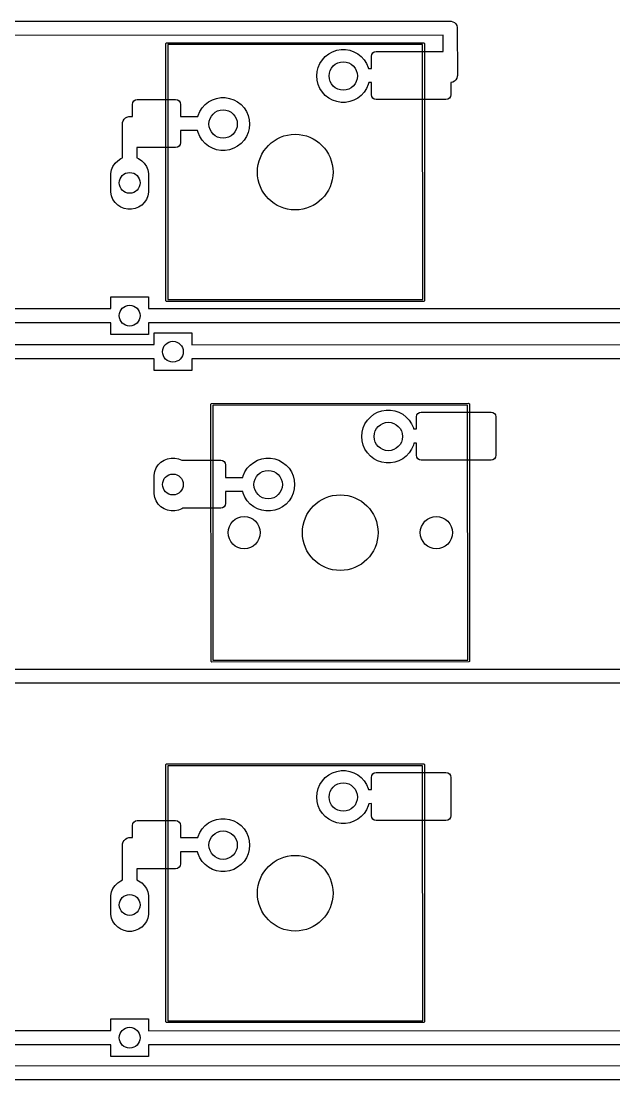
# Model space of a CAD drawing. Extents: x 12 to 499, y -206 to -17.
# Drawn here: x 382.4 to 413.8, y -115 to -59.1 of the extents above; entities that cross this region are included whole.
import ezdxf

# ---------------------------------------------------------------- set-up
doc = ezdxf.new("R2010")
doc.units = 0
doc.layers.add('BLACK', color=7, linetype='CONTINUOUS')

msp = doc.modelspace()

# ---------------------------------------------------------------- linework, layer by layer
at = {"layer": 'BLACK', "linetype": 'CONTINUOUS'}
for p, q in [((381.257111, -59.118208), (405.106058, -59.115)), ((405.106058, -59.115), (405.155005, -59.118208)), ((405.155005, -59.118208), (405.249564, -59.143545)), ((405.249564, -59.143545), (405.334344, -59.192492)), ((405.334344, -59.192492), (405.403566, -59.261714)), ((405.403566, -59.261714), (405.452513, -59.346494)), ((405.452513, -59.346494), (405.47785, -59.441053)), ((405.47785, -59.441053), (405.481058, -61.985004)), ((404.731526, -59.861848), (381.678379, -59.864949)), ((390.07341, -60.305004), (390.077216, -60.28587)), ((390.077216, -73.894138), (390.07341, -60.305004)), ((390.077216, -60.28587), (390.104276, -60.25881)), ((390.104276, -60.25881), (403.69341, -60.255004)), ((403.643422, -60.351217), (390.169623, -60.354991)), ((390.169623, -60.354991), (390.173397, -73.82879)), ((403.647196, -73.825016), (403.643422, -60.351217)), ((403.69341, -60.255004), (403.712544, -60.25881)), ((403.712544, -60.25881), (403.739604, -60.28587)), ((403.739604, -60.28587), (403.74341, -73.875004)), ((404.732603, -60.715004), (404.731526, -59.861848)), ((398.500216, -60.979991), (398.682683, -60.837971)), ((398.682683, -60.837971), (398.886036, -60.727921)), ((398.886036, -60.727921), (399.10473, -60.652844)), ((399.10473, -60.652844), (399.332799, -60.614786)), ((399.332799, -60.614786), (399.564021, -60.614786)), ((399.564021, -60.614786), (399.79209, -60.652844)), ((399.79209, -60.652844), (400.010784, -60.727921)), ((400.010784, -60.727921), (400.214137, -60.837971)), ((400.214137, -60.837971), (400.396604, -60.979991)), ((400.93441, -60.969004), (400.953745, -60.871802)), ((400.93441, -61.61187), (400.93441, -60.969004)), ((400.953745, -60.871802), (401.008805, -60.789399)), ((401.008805, -60.789399), (401.091208, -60.734339)), ((401.091208, -60.734339), (401.18841, -60.715004)), ((401.18841, -60.715004), (404.732603, -60.715004)), ((398.124266, -61.555425), (398.217147, -61.343678)), ((398.217147, -61.343678), (398.343613, -61.150106)), ((398.343613, -61.150106), (398.500216, -60.979991)), ((400.396604, -60.979991), (400.553207, -61.150106)), ((400.553207, -61.150106), (400.679673, -61.343678)), ((400.679673, -61.343678), (400.772554, -61.555425)), ((398.04841, -62.010004), (398.067504, -61.779572)), ((398.067504, -62.240436), (398.04841, -62.010004)), ((398.067504, -61.779572), (398.124266, -61.555425)), ((400.772554, -61.555425), (400.786881, -61.612001)), ((400.786881, -61.612001), (400.93441, -61.61187)), ((405.47785, -62.033951), (405.452513, -62.12851)), ((405.481058, -61.985004), (405.47785, -62.033951)), ((398.124266, -62.464583), (398.067504, -62.240436)), ((398.217147, -62.67633), (398.124266, -62.464583)), ((400.772554, -62.464583), (400.679673, -62.67633)), ((400.799335, -62.358825), (400.772554, -62.464583)), ((400.93441, -62.358705), (400.799335, -62.358825)), ((400.93441, -63.001004), (400.93441, -62.358705)), ((405.155005, -62.356796), (405.13441, -62.356827)), ((405.13441, -62.356827), (405.13441, -63.001004)), ((405.249564, -62.331459), (405.155005, -62.356796)), ((405.334344, -62.282512), (405.249564, -62.331459)), ((405.403566, -62.21329), (405.334344, -62.282512)), ((405.452513, -62.12851), (405.403566, -62.21329)), ((392.536036, -63.267921), (392.75473, -63.192844)), ((392.75473, -63.192844), (392.982799, -63.154786)), ((392.982799, -63.154786), (393.214021, -63.154786)), ((393.214021, -63.154786), (393.44209, -63.192844)), ((393.44209, -63.192844), (393.660784, -63.267921)), ((398.343613, -62.869902), (398.217147, -62.67633)), ((398.500216, -63.040017), (398.343613, -62.869902)), ((398.682683, -63.182037), (398.500216, -63.040017)), ((398.886036, -63.292087), (398.682683, -63.182037)), ((400.214137, -63.182037), (400.010784, -63.292087)), ((400.396604, -63.040017), (400.214137, -63.182037)), ((400.553207, -62.869902), (400.396604, -63.040017)), ((400.679673, -62.67633), (400.553207, -62.869902)), ((400.953745, -63.098206), (400.93441, -63.001004)), ((401.008805, -63.180609), (400.953745, -63.098206)), ((401.091208, -63.235669), (401.008805, -63.180609)), ((405.060015, -63.180609), (404.977612, -63.235669)), ((405.115075, -63.098206), (405.060015, -63.180609)), ((405.13441, -63.001004), (405.115075, -63.098206)), ((388.30241, -63.509004), (388.321745, -63.411802)), ((388.30241, -64.152788), (388.30241, -63.509004)), ((388.321745, -63.411802), (388.376805, -63.329399)), ((388.376805, -63.329399), (388.459208, -63.274339)), ((388.459208, -63.274339), (388.55641, -63.255004)), ((388.55641, -63.255004), (390.58841, -63.255004)), ((390.58841, -63.255004), (390.685612, -63.274339)), ((390.685612, -63.274339), (390.768015, -63.329399)), ((390.768015, -63.329399), (390.823075, -63.411802)), ((390.823075, -63.411802), (390.84241, -63.509004)), ((390.84241, -63.509004), (390.84241, -64.152008)), ((391.867147, -63.883678), (391.993613, -63.690106)), ((391.993613, -63.690106), (392.150216, -63.519991)), ((392.150216, -63.519991), (392.332683, -63.377971)), ((392.332683, -63.377971), (392.536036, -63.267921)), ((393.660784, -63.267921), (393.864137, -63.377971)), ((393.864137, -63.377971), (394.046604, -63.519991)), ((394.046604, -63.519991), (394.203207, -63.690106)), ((394.203207, -63.690106), (394.329673, -63.883678)), ((399.10473, -63.367164), (398.886036, -63.292087)), ((399.332799, -63.405222), (399.10473, -63.367164)), ((399.564021, -63.405222), (399.332799, -63.405222)), ((399.79209, -63.367164), (399.564021, -63.405222)), ((400.010784, -63.292087), (399.79209, -63.367164)), ((401.18841, -63.255004), (401.091208, -63.235669)), ((404.88041, -63.255004), (401.18841, -63.255004)), ((404.977612, -63.235669), (404.88041, -63.255004)), ((387.811603, -64.381498), (387.86055, -64.296718)), ((387.86055, -64.296718), (387.929772, -64.227496)), ((387.929772, -64.227496), (388.014552, -64.178549)), ((388.014552, -64.178549), (388.109111, -64.153212)), ((388.109111, -64.153212), (388.30241, -64.152788)), ((390.84241, -64.152008), (391.760149, -64.15117)), ((391.760149, -64.15117), (391.774266, -64.095425)), ((391.774266, -64.095425), (391.867147, -63.883678)), ((394.329673, -63.883678), (394.422554, -64.095425)), ((394.422554, -64.095425), (394.479316, -64.319572)), ((394.479316, -64.319572), (394.49841, -64.550004)), ((387.783058, -64.525004), (387.786266, -64.476057)), ((387.784883, -66.336393), (387.783058, -64.525004)), ((387.786266, -64.476057), (387.811603, -64.381498)), ((394.479316, -64.780436), (394.422554, -65.004583)), ((394.49841, -64.550004), (394.479316, -64.780436)), ((391.74728, -64.898018), (390.84241, -64.898844)), ((390.84241, -64.898844), (390.84241, -65.541004)), ((391.774266, -65.004583), (391.74728, -64.898018)), ((391.867147, -65.21633), (391.774266, -65.004583)), ((391.993613, -65.409902), (391.867147, -65.21633)), ((392.150216, -65.580017), (391.993613, -65.409902)), ((394.203207, -65.409902), (394.046604, -65.580017)), ((394.329673, -65.21633), (394.203207, -65.409902)), ((394.422554, -65.004583), (394.329673, -65.21633)), ((388.55641, -65.795004), (388.531174, -65.789984)), ((388.531174, -65.789984), (388.531725, -66.336598)), ((390.58841, -65.795004), (388.55641, -65.795004)), ((390.685612, -65.775669), (390.58841, -65.795004)), ((390.768015, -65.720609), (390.685612, -65.775669)), ((390.823075, -65.638206), (390.768015, -65.720609)), ((390.84241, -65.541004), (390.823075, -65.638206)), ((392.332683, -65.722037), (392.150216, -65.580017)), ((392.536036, -65.832087), (392.332683, -65.722037)), ((392.75473, -65.907164), (392.536036, -65.832087)), ((392.982799, -65.945222), (392.75473, -65.907164)), ((393.214021, -65.945222), (392.982799, -65.945222)), ((393.44209, -65.907164), (393.214021, -65.945222)), ((393.660784, -65.832087), (393.44209, -65.907164)), ((393.864137, -65.722037), (393.660784, -65.832087)), ((394.046604, -65.580017), (393.864137, -65.722037)), ((387.385048, -66.624607), (387.523665, -66.48599)), ((387.523665, -66.48599), (387.686661, -66.377079)), ((387.686661, -66.377079), (387.784883, -66.336393)), ((388.531725, -66.336598), (388.629455, -66.377079)), ((388.629455, -66.377079), (388.792451, -66.48599)), ((388.792451, -66.48599), (388.931068, -66.624607)), ((387.162873, -67.160983), (387.201118, -66.968715)), ((387.201118, -66.968715), (387.276137, -66.787603)), ((387.276137, -66.787603), (387.385048, -66.624607)), ((388.931068, -66.624607), (389.039979, -66.787603)), ((389.039979, -66.787603), (389.114998, -66.968715)), ((389.114998, -66.968715), (389.153243, -67.160983)), ((387.158058, -67.259), (387.162873, -67.160983)), ((387.162873, -68.157017), (387.158058, -67.259)), ((389.153243, -67.160983), (389.158058, -68.059)), ((387.201118, -68.349285), (387.162873, -68.157017)), ((389.153243, -68.157017), (389.114998, -68.349285)), ((389.158058, -68.059), (389.153243, -68.157017)), ((387.276137, -68.530397), (387.201118, -68.349285)), ((387.385048, -68.693393), (387.276137, -68.530397)), ((387.523665, -68.83201), (387.385048, -68.693393)), ((388.931068, -68.693393), (388.792451, -68.83201)), ((389.039979, -68.530397), (388.931068, -68.693393)), ((389.114998, -68.349285), (389.039979, -68.530397)), ((387.686661, -68.940921), (387.523665, -68.83201)), ((387.867773, -69.01594), (387.686661, -68.940921)), ((388.060041, -69.054185), (387.867773, -69.01594)), ((388.256075, -69.054185), (388.060041, -69.054185)), ((388.448343, -69.01594), (388.256075, -69.054185)), ((388.629455, -68.940921), (388.448343, -69.01594)), ((388.792451, -68.83201), (388.629455, -68.940921)), ((387.158058, -74.299074), (387.158058, -73.674)), ((387.158058, -73.674), (389.158058, -73.674)), ((389.158058, -73.674), (389.158058, -74.302153)), ((390.173397, -73.82879), (403.647196, -73.825016)), ((346.206658, -74.302129), (387.158058, -74.299074)), ((389.158058, -74.302153), (448.880058, -74.299051)), ((390.104276, -73.921198), (390.077216, -73.894138)), ((390.12341, -73.925004), (390.104276, -73.921198)), ((403.712544, -73.921198), (390.12341, -73.925004)), ((403.739604, -73.894138), (403.712544, -73.921198)), ((403.74341, -73.875004), (403.739604, -73.894138)), ((387.158058, -75.04587), (346.206658, -75.048925)), ((387.158058, -75.674), (387.158058, -75.04587)), ((448.880058, -75.045846), (389.158058, -75.048948)), ((389.158058, -75.048948), (389.158058, -75.674)), ((389.158058, -75.674), (387.158058, -75.674)), ((389.444058, -76.204054), (389.444058, -75.579)), ((389.444058, -75.579), (391.444058, -75.579)), ((391.444058, -75.579), (391.444058, -76.2071)), ((332.109658, -76.207151), (389.444058, -76.204054)), ((391.444058, -76.2071), (420.686058, -76.204102)), ((389.444058, -76.950848), (332.109658, -76.953945)), ((389.444058, -77.579), (389.444058, -76.950848)), ((420.686058, -76.950899), (391.444058, -76.953897)), ((391.444058, -76.953897), (391.444058, -77.579)), ((391.444058, -77.579), (389.444058, -77.579)), ((392.45464, -79.354994), (392.458446, -79.33586)), ((392.458446, -92.944128), (392.45464, -79.354994)), ((392.458446, -79.33586), (392.485506, -79.3088)), ((392.485506, -79.3088), (406.07464, -79.304994)), ((406.024652, -79.401207), (392.550853, -79.404981)), ((392.550853, -79.404981), (392.554627, -92.87878)), ((406.028426, -92.875006), (406.024652, -79.401207)), ((406.07464, -79.304994), (406.093774, -79.3088)), ((406.093774, -79.3088), (406.120834, -79.33586)), ((406.120834, -79.33586), (406.12464, -92.924994)), ((400.881446, -80.029981), (401.063913, -79.887961)), ((401.063913, -79.887961), (401.267266, -79.777911)), ((401.267266, -79.777911), (401.48596, -79.702834)), ((401.48596, -79.702834), (401.714029, -79.664776)), ((401.714029, -79.664776), (401.945251, -79.664776)), ((401.945251, -79.664776), (402.17332, -79.702834)), ((402.17332, -79.702834), (402.392014, -79.777911)), ((402.392014, -79.777911), (402.595367, -79.887961)), ((402.595367, -79.887961), (402.777834, -80.029981)), ((403.31564, -80.018994), (403.334975, -79.921792)), ((403.334975, -79.921792), (403.390035, -79.839389)), ((403.390035, -79.839389), (403.472438, -79.784329)), ((403.472438, -79.784329), (403.56964, -79.764994)), ((403.56964, -79.764994), (407.26164, -79.764994)), ((407.26164, -79.764994), (407.358842, -79.784329)), ((407.358842, -79.784329), (407.441245, -79.839389)), ((407.441245, -79.839389), (407.496305, -79.921792)), ((407.496305, -79.921792), (407.51564, -80.018994)), ((400.505496, -80.605415), (400.598377, -80.393668)), ((400.598377, -80.393668), (400.724843, -80.200096)), ((400.724843, -80.200096), (400.881446, -80.029981)), ((402.777834, -80.029981), (402.934437, -80.200096)), ((402.934437, -80.200096), (403.060903, -80.393668)), ((403.060903, -80.393668), (403.153784, -80.605415)), ((403.31564, -80.66186), (403.31564, -80.018994)), ((407.51564, -80.018994), (407.51564, -82.050994)), ((400.42964, -81.059994), (400.448734, -80.829562)), ((400.448734, -81.290426), (400.42964, -81.059994)), ((400.448734, -80.829562), (400.505496, -80.605415)), ((403.153784, -80.605415), (403.168111, -80.661991)), ((403.168111, -80.661991), (403.31564, -80.66186)), ((400.505496, -81.514573), (400.448734, -81.290426)), ((400.598377, -81.72632), (400.505496, -81.514573)), ((403.153784, -81.514573), (403.060903, -81.72632)), ((403.180565, -81.408815), (403.153784, -81.514573)), ((403.31564, -81.408695), (403.180565, -81.408815)), ((403.31564, -82.050994), (403.31564, -81.408695)), ((390.153773, -82.23706), (390.346041, -82.198815)), ((390.346041, -82.198815), (390.542075, -82.198815)), ((390.542075, -82.198815), (390.734343, -82.23706)), ((395.13596, -82.242834), (395.364029, -82.204776)), ((395.364029, -82.204776), (395.595251, -82.204776)), ((395.595251, -82.204776), (395.82332, -82.242834)), ((400.724843, -81.919892), (400.598377, -81.72632)), ((400.881446, -82.090007), (400.724843, -81.919892)), ((401.063913, -82.232027), (400.881446, -82.090007)), ((402.777834, -82.090007), (402.595367, -82.232027)), ((402.934437, -81.919892), (402.777834, -82.090007)), ((403.060903, -81.72632), (402.934437, -81.919892)), ((403.334975, -82.148196), (403.31564, -82.050994)), ((403.390035, -82.230599), (403.334975, -82.148196)), ((407.496305, -82.148196), (407.441245, -82.230599)), ((407.51564, -82.050994), (407.496305, -82.148196)), ((389.487118, -82.903715), (389.562137, -82.722603)), ((389.562137, -82.722603), (389.671048, -82.559607)), ((389.671048, -82.559607), (389.809665, -82.42099)), ((389.809665, -82.42099), (389.972661, -82.312079)), ((389.972661, -82.312079), (390.153773, -82.23706)), ((390.734343, -82.23706), (390.911096, -82.310273)), ((390.911096, -82.310273), (390.93764, -82.304994)), ((390.93764, -82.304994), (392.96964, -82.304994)), ((392.96964, -82.304994), (393.066842, -82.324329)), ((393.066842, -82.324329), (393.149245, -82.379389)), ((393.149245, -82.379389), (393.204305, -82.461792)), ((393.204305, -82.461792), (393.22364, -82.558994)), ((393.22364, -82.558994), (393.22364, -83.226417)), ((394.248377, -82.933668), (394.374843, -82.740096)), ((394.374843, -82.740096), (394.531446, -82.569981)), ((394.531446, -82.569981), (394.713913, -82.427961)), ((394.713913, -82.427961), (394.917266, -82.317911)), ((394.917266, -82.317911), (395.13596, -82.242834)), ((395.82332, -82.242834), (396.042014, -82.317911)), ((396.042014, -82.317911), (396.245367, -82.427961)), ((396.245367, -82.427961), (396.427834, -82.569981)), ((396.427834, -82.569981), (396.584437, -82.740096)), ((396.584437, -82.740096), (396.710903, -82.933668)), ((401.267266, -82.342077), (401.063913, -82.232027)), ((401.48596, -82.417154), (401.267266, -82.342077)), ((401.714029, -82.455212), (401.48596, -82.417154)), ((401.945251, -82.455212), (401.714029, -82.455212)), ((402.17332, -82.417154), (401.945251, -82.455212)), ((402.392014, -82.342077), (402.17332, -82.417154)), ((402.595367, -82.232027), (402.392014, -82.342077)), ((403.472438, -82.285659), (403.390035, -82.230599)), ((403.56964, -82.304994), (403.472438, -82.285659)), ((407.26164, -82.304994), (403.56964, -82.304994)), ((407.358842, -82.285659), (407.26164, -82.304994)), ((407.441245, -82.230599), (407.358842, -82.285659)), ((389.444058, -83.194), (389.448873, -83.095983)), ((389.448873, -84.092017), (389.444058, -83.194)), ((389.448873, -83.095983), (389.487118, -82.903715)), ((393.22364, -83.226417), (394.135128, -83.225842)), ((394.135128, -83.225842), (394.155496, -83.145415)), ((394.155496, -83.145415), (394.248377, -82.933668)), ((396.710903, -82.933668), (396.803784, -83.145415)), ((396.803784, -83.145415), (396.860546, -83.369562)), ((396.860546, -83.830426), (396.803784, -84.054573)), ((396.860546, -83.369562), (396.87964, -83.599994)), ((396.87964, -83.599994), (396.860546, -83.830426)), ((389.487118, -84.284285), (389.448873, -84.092017)), ((389.562137, -84.465397), (389.487118, -84.284285)), ((394.134754, -83.972665), (393.22364, -83.97324)), ((393.22364, -83.97324), (393.22364, -84.590994)), ((394.155496, -84.054573), (394.134754, -83.972665)), ((394.248377, -84.26632), (394.155496, -84.054573)), ((394.374843, -84.459892), (394.248377, -84.26632)), ((394.531446, -84.630007), (394.374843, -84.459892)), ((396.584437, -84.459892), (396.427834, -84.630007)), ((396.710903, -84.26632), (396.584437, -84.459892)), ((396.803784, -84.054573), (396.710903, -84.26632)), ((389.671048, -84.628393), (389.562137, -84.465397)), ((389.809665, -84.76701), (389.671048, -84.628393)), ((389.972661, -84.875921), (389.809665, -84.76701)), ((390.153773, -84.95094), (389.972661, -84.875921)), ((390.346041, -84.989185), (390.153773, -84.95094)), ((390.542075, -84.989185), (390.346041, -84.989185)), ((390.734343, -84.95094), (390.542075, -84.989185)), ((390.915455, -84.875921), (390.734343, -84.95094)), ((390.96174, -84.844994), (390.915455, -84.875921)), ((392.96964, -84.844994), (390.96174, -84.844994)), ((393.066842, -84.825659), (392.96964, -84.844994)), ((393.149245, -84.770599), (393.066842, -84.825659)), ((393.204305, -84.688196), (393.149245, -84.770599)), ((393.22364, -84.590994), (393.204305, -84.688196)), ((394.713913, -84.772027), (394.531446, -84.630007)), ((394.917266, -84.882077), (394.713913, -84.772027)), ((395.13596, -84.957154), (394.917266, -84.882077)), ((395.364029, -84.995212), (395.13596, -84.957154)), ((395.595251, -84.995212), (395.364029, -84.995212)), ((395.82332, -84.957154), (395.595251, -84.995212)), ((396.042014, -84.882077), (395.82332, -84.957154)), ((396.245367, -84.772027), (396.042014, -84.882077)), ((396.427834, -84.630007), (396.245367, -84.772027)), ((361.218058, -93.352166), (441.653093, -93.349006)), ((392.485506, -92.971188), (392.458446, -92.944128)), ((392.50464, -92.974994), (392.485506, -92.971188)), ((406.093774, -92.971188), (392.50464, -92.974994)), ((392.554627, -92.87878), (406.028426, -92.875006)), ((406.120834, -92.944128), (406.093774, -92.971188)), ((406.12464, -92.924994), (406.120834, -92.944128)), ((441.855005, -94.095792), (361.218058, -94.09896)), ((390.07344, -98.404999), (390.077246, -98.385865)), ((390.077246, -111.994133), (390.07344, -98.404999)), ((390.077246, -98.385865), (390.104306, -98.358805)), ((390.104306, -98.358805), (403.69344, -98.354999)), ((403.69344, -98.354999), (403.712574, -98.358805)), ((403.712574, -98.358805), (403.739634, -98.385865)), ((403.739634, -98.385865), (403.74344, -111.974999)), ((403.643452, -98.451212), (390.169653, -98.454986)), ((390.169653, -98.454986), (390.173427, -111.928785)), ((398.500246, -99.079986), (398.682713, -98.937966)), ((398.682713, -98.937966), (398.886066, -98.827916)), ((398.886066, -98.827916), (399.10476, -98.752839)), ((399.10476, -98.752839), (399.332829, -98.714781)), ((399.332829, -98.714781), (399.564051, -98.714781)), ((399.564051, -98.714781), (399.79212, -98.752839)), ((399.79212, -98.752839), (400.010814, -98.827916)), ((400.010814, -98.827916), (400.214167, -98.937966)), ((400.214167, -98.937966), (400.396634, -99.079986)), ((400.93444, -99.068999), (400.953775, -98.971797)), ((400.953775, -98.971797), (401.008835, -98.889394)), ((401.008835, -98.889394), (401.091238, -98.834334)), ((401.091238, -98.834334), (401.18844, -98.814999)), ((401.18844, -98.814999), (404.88044, -98.814999)), ((403.647226, -111.925011), (403.643452, -98.451212)), ((404.88044, -98.814999), (404.977642, -98.834334)), ((404.977642, -98.834334), (405.060045, -98.889394)), ((405.060045, -98.889394), (405.115105, -98.971797)), ((405.115105, -98.971797), (405.13444, -99.068999)), ((398.124296, -99.65542), (398.217177, -99.443673)), ((398.217177, -99.443673), (398.343643, -99.250101)), ((398.343643, -99.250101), (398.500246, -99.079986)), ((400.396634, -99.079986), (400.553237, -99.250101)), ((400.553237, -99.250101), (400.679703, -99.443673)), ((400.679703, -99.443673), (400.772584, -99.65542)), ((400.93444, -99.711865), (400.93444, -99.068999)), ((405.13444, -99.068999), (405.13444, -101.100999)), ((398.04844, -100.109999), (398.067534, -99.879567)), ((398.067534, -100.340431), (398.04844, -100.109999)), ((398.067534, -99.879567), (398.124296, -99.65542)), ((400.772584, -99.65542), (400.786911, -99.711996)), ((400.786911, -99.711996), (400.93444, -99.711865)), ((398.124296, -100.564578), (398.067534, -100.340431)), ((398.217177, -100.776325), (398.124296, -100.564578)), ((400.772584, -100.564578), (400.679703, -100.776325)), ((400.799365, -100.45882), (400.772584, -100.564578)), ((400.93444, -100.4587), (400.799365, -100.45882)), ((400.93444, -101.100999), (400.93444, -100.4587)), ((398.343643, -100.969897), (398.217177, -100.776325)), ((398.500246, -101.140012), (398.343643, -100.969897)), ((398.682713, -101.282032), (398.500246, -101.140012)), ((400.396634, -101.140012), (400.214167, -101.282032)), ((400.553237, -100.969897), (400.396634, -101.140012)), ((400.679703, -100.776325), (400.553237, -100.969897)), ((400.953775, -101.198201), (400.93444, -101.100999)), ((401.008835, -101.280604), (400.953775, -101.198201)), ((405.115105, -101.198201), (405.060045, -101.280604)), ((405.13444, -101.100999), (405.115105, -101.198201)), ((388.30244, -101.608999), (388.321775, -101.511797)), ((388.30244, -102.252783), (388.30244, -101.608999)), ((388.321775, -101.511797), (388.376835, -101.429394)), ((388.376835, -101.429394), (388.459238, -101.374334)), ((388.459238, -101.374334), (388.55644, -101.354999)), ((388.55644, -101.354999), (390.58844, -101.354999)), ((390.58844, -101.354999), (390.685642, -101.374334)), ((390.685642, -101.374334), (390.768045, -101.429394)), ((390.768045, -101.429394), (390.823105, -101.511797)), ((390.823105, -101.511797), (390.84244, -101.608999)), ((390.84244, -101.608999), (390.84244, -102.252023)), ((391.867177, -101.983673), (391.993643, -101.790101)), ((391.993643, -101.790101), (392.150246, -101.619986)), ((392.150246, -101.619986), (392.332713, -101.477966)), ((392.332713, -101.477966), (392.536066, -101.367916)), ((392.536066, -101.367916), (392.75476, -101.292839)), ((392.75476, -101.292839), (392.982829, -101.254781)), ((392.982829, -101.254781), (393.214051, -101.254781)), ((393.214051, -101.254781), (393.44212, -101.292839)), ((393.44212, -101.292839), (393.660814, -101.367916)), ((393.660814, -101.367916), (393.864167, -101.477966)), ((393.864167, -101.477966), (394.046634, -101.619986)), ((394.046634, -101.619986), (394.203237, -101.790101)), ((394.203237, -101.790101), (394.329703, -101.983673)), ((398.886066, -101.392082), (398.682713, -101.282032)), ((399.10476, -101.467159), (398.886066, -101.392082)), ((399.332829, -101.505217), (399.10476, -101.467159)), ((399.564051, -101.505217), (399.332829, -101.505217)), ((399.79212, -101.467159), (399.564051, -101.505217)), ((400.010814, -101.392082), (399.79212, -101.467159)), ((400.214167, -101.282032), (400.010814, -101.392082)), ((401.091238, -101.335664), (401.008835, -101.280604)), ((401.18844, -101.354999), (401.091238, -101.335664)), ((404.88044, -101.354999), (401.18844, -101.354999)), ((404.977642, -101.335664), (404.88044, -101.354999)), ((405.060045, -101.280604), (404.977642, -101.335664)), ((387.86055, -102.396713), (387.929772, -102.327491)), ((387.929772, -102.327491), (388.014552, -102.278544)), ((388.014552, -102.278544), (388.109111, -102.253207)), ((388.109111, -102.253207), (388.30244, -102.252783)), ((390.84244, -102.252023), (391.76017, -102.251199)), ((391.76017, -102.251199), (391.774296, -102.19542)), ((391.774296, -102.19542), (391.867177, -101.983673)), ((394.329703, -101.983673), (394.422584, -102.19542)), ((394.422584, -102.19542), (394.479346, -102.419567)), ((387.783058, -102.624999), (387.786266, -102.576052)), ((387.784905, -104.487184), (387.783058, -102.624999)), ((387.786266, -102.576052), (387.811603, -102.481493)), ((387.811603, -102.481493), (387.86055, -102.396713)), ((394.479346, -102.880431), (394.422584, -103.104578)), ((394.479346, -102.419567), (394.49844, -102.649999)), ((394.49844, -102.649999), (394.479346, -102.880431)), ((391.747318, -102.998047), (390.84244, -102.998859)), ((390.84244, -102.998859), (390.84244, -103.640999)), ((391.774296, -103.104578), (391.747318, -102.998047)), ((391.867177, -103.316325), (391.774296, -103.104578)), ((391.993643, -103.509897), (391.867177, -103.316325)), ((394.329703, -103.316325), (394.203237, -103.509897)), ((394.422584, -103.104578), (394.329703, -103.316325)), ((388.55644, -103.894999), (388.531153, -103.889969)), ((388.531153, -103.889969), (388.531746, -104.487406)), ((390.58844, -103.894999), (388.55644, -103.894999)), ((390.685642, -103.875664), (390.58844, -103.894999)), ((390.768045, -103.820604), (390.685642, -103.875664)), ((390.823105, -103.738201), (390.768045, -103.820604)), ((390.84244, -103.640999), (390.823105, -103.738201)), ((392.150246, -103.680012), (391.993643, -103.509897)), ((392.332713, -103.822032), (392.150246, -103.680012)), ((392.536066, -103.932082), (392.332713, -103.822032)), ((392.75476, -104.007159), (392.536066, -103.932082)), ((392.982829, -104.045217), (392.75476, -104.007159)), ((393.44212, -104.007159), (393.214051, -104.045217)), ((393.660814, -103.932082), (393.44212, -104.007159)), ((393.864167, -103.822032), (393.660814, -103.932082)), ((394.046634, -103.680012), (393.864167, -103.822032)), ((394.203237, -103.509897), (394.046634, -103.680012)), ((387.523665, -104.63679), (387.686661, -104.527879)), ((387.686661, -104.527879), (387.784905, -104.487184)), ((388.531746, -104.487406), (388.629455, -104.527879)), ((388.629455, -104.527879), (388.792451, -104.63679)), ((393.214051, -104.045217), (392.982829, -104.045217)), ((387.162873, -105.311783), (387.201118, -105.119515)), ((387.201118, -105.119515), (387.276137, -104.938403)), ((387.276137, -104.938403), (387.385048, -104.775407)), ((387.385048, -104.775407), (387.523665, -104.63679)), ((388.792451, -104.63679), (388.931068, -104.775407)), ((388.931068, -104.775407), (389.039979, -104.938403)), ((389.039979, -104.938403), (389.114998, -105.119515)), ((389.114998, -105.119515), (389.153243, -105.311783)), ((387.158058, -105.4098), (387.162873, -105.311783)), ((387.162873, -106.307817), (387.158058, -105.4098)), ((389.153243, -105.311783), (389.158058, -106.2098)), ((389.158058, -106.2098), (389.153243, -106.307817)), ((387.201118, -106.500085), (387.162873, -106.307817)), ((387.276137, -106.681197), (387.201118, -106.500085)), ((387.385048, -106.844193), (387.276137, -106.681197)), ((389.039979, -106.681197), (388.931068, -106.844193)), ((389.114998, -106.500085), (389.039979, -106.681197)), ((389.153243, -106.307817), (389.114998, -106.500085)), ((387.523665, -106.98281), (387.385048, -106.844193)), ((387.686661, -107.091721), (387.523665, -106.98281)), ((387.867773, -107.16674), (387.686661, -107.091721)), ((388.060041, -107.204985), (387.867773, -107.16674)), ((388.256075, -107.204985), (388.060041, -107.204985)), ((388.448343, -107.16674), (388.256075, -107.204985)), ((388.629455, -107.091721), (388.448343, -107.16674)), ((388.792451, -106.98281), (388.629455, -107.091721)), ((388.931068, -106.844193), (388.792451, -106.98281)), ((387.158058, -112.449919), (387.158058, -111.8248)), ((387.158058, -111.8248), (389.158058, -111.8248)), ((389.158058, -111.8248), (389.158058, -112.452888)), ((390.104306, -112.021193), (390.077246, -111.994133)), ((390.12344, -112.024999), (390.104306, -112.021193)), ((403.712574, -112.021193), (390.12344, -112.024999)), ((390.173427, -111.928785), (403.647226, -111.925011)), ((403.739634, -111.994133), (403.712574, -112.021193)), ((403.74344, -111.974999), (403.739634, -111.994133)), ((362.259458, -112.452883), (387.158058, -112.449919)), ((389.158058, -112.452888), (415.336058, -112.449913)), ((387.158058, -113.196716), (362.259458, -113.19968)), ((387.158058, -113.8248), (387.158058, -113.196716)), ((415.336058, -113.196711), (389.158058, -113.199686)), ((389.158058, -113.199686), (389.158058, -113.8248)), ((389.158058, -113.8248), (387.158058, -113.8248)), ((379.706058, -114.303148), (434.656058, -114.300056)), ((434.656058, -115.046851), (379.706058, -115.049943))]:
    msp.add_line(p, q, dxfattribs=at)
at = {"layer": 'BLACK'}
for centre, radius in [((399.44841, -62.010004), 0.75), ((393.09841, -64.550004), 0.75), ((396.90841, -67.090004), 2), ((388.158058, -67.659), 0.55), ((388.158058, -74.674), 0.55), ((390.444058, -76.579), 0.55), ((401.82964, -81.059994), 0.75), ((390.444058, -83.594), 0.55), ((395.47964, -83.599994), 0.75), ((399.28964, -86.139994), 2), ((394.20964, -86.139994), 0.85), ((404.36964, -86.139994), 0.85), ((399.44844, -100.109999), 0.75), ((393.09844, -102.649999), 0.75), ((396.90844, -105.189999), 2), ((388.158058, -105.8098), 0.55), ((388.158058, -112.8248), 0.55)]:
    msp.add_circle(centre, radius, dxfattribs=at)

doc.saveas('drawing.dxf')
